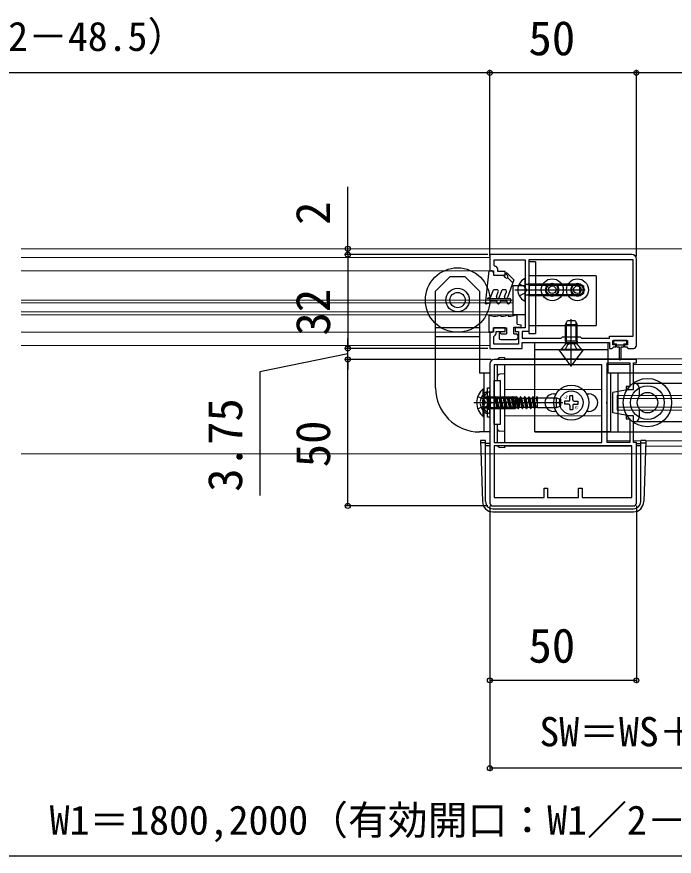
# Model space of a CAD drawing. Units: millimetres, scale not verified. Extents: x -700 to 700, y -1043 to 1038.
# Drawn here: x 31.1 to 255.4, y 49.5 to 335.8 of the extents above; entities that cross this region are included whole.
import ezdxf
from ezdxf.enums import TextEntityAlignment as Align

# ---------------------------------------------------------------- set-up
doc = ezdxf.new("R2010")
doc.units = ezdxf.units.MM
doc.header["$LTSCALE"] = 6
for name, color, linetype in [('0-2_YKK_11', 7, 'Continuous'), ('0-5_YKK_13', 4, 'Continuous'), ('0-7_YKK_D', 6, 'Continuous')]:
    doc.layers.add(name, color=color, linetype=linetype)
doc.layers.add('0-4_YKK_12', color=2, linetype='Continuous', lineweight=18)
doc.styles.add('ＭＳ ゴシック', font='')
doc.styles.get('ＭＳ ゴシック').set_extended_font_data('MS Gothic')

msp = doc.modelspace()

# ---------------------------------------------------------------- linework, layer by layer
at = {"layer": '0-2_YKK_11'}
for p, q in [((242.5, 223.7), (242.5, 253.2)), ((242.5, 218.95), (194, 218.95)), ((192.5, 217.45), (192.5, 169.95)), ((193.5, 168.95), (241.5, 168.95))]:
    msp.add_line(p, q, dxfattribs=at)
for points in [[(241, 254.7), (192.5, 254.7), (192.5, 249.2), (193.7, 249.2), (193.7, 247.7), (197.7, 247.7), (197.7, 248.9), (195.2, 248.9), (195.2, 249.7)], [(194.277, 250.697), (194, 250.996), (194, 252.9), (204.5, 252.9), (204.5, 243.158), (204.62, 242.975), (204.62, 242.425), (204.5, 242.242), (204.5, 229.7), (201.2, 229.7), (201.2, 228.5), (202.3, 228.5), (202.3, 224.2), (193.9, 224.2), (193.9, 226.72), (194.3, 227.21), (194.7, 227.7), (194.7, 228.5), (197.7, 228.5), (197.7, 229.7), (193.7, 229.7), (193.7, 228.2), (192.5, 228.2), (192.5, 222.7), (203.5, 222.7), (203.5, 224.7), (233.3, 224.7), (233.3, 222.7), (234.2, 222.7), (234.496, 222.95), (234.792, 223.2), (235.5, 223.2), (235.5, 223.9), (234.5, 223.9), (234.5, 225.4), (239.5, 225.4), (239.5, 223.9), (238.5, 223.9), (238.5, 223.2), (239.2, 223.2)], [(239.2, 223.2), (239.496, 222.95), (239.792, 222.7), (241.5, 222.7)], [(242.5, 169.95), (242.5, 190.65), (241.5, 190.65), (241.5, 199.7), (239, 199.7), (239, 198.7), (240.3, 198.7), (240.3, 190.65), (232.5, 190.65), (232.5, 203.742), (232.38, 203.925), (232.38, 204.475), (232.5, 204.658), (232.5, 217.75), (240.3, 217.75), (240.3, 209.7), (239, 209.7), (239, 208.7), (241.5, 208.7), (241.5, 217.75), (242.5, 217.75), (242.5, 218.95)]]:
    msp.add_lwpolyline(points, dxfattribs=at)
for points in [[(241.4, 252.9), (205.8, 252.9), (205.8, 228.5), (203.5, 228.5), (203.5, 226.2), (216.8, 226.2), (217.3, 226.7), (223.3, 226.7), (223.8, 226.2), (233.3, 226.2), (233.3, 226.9), (241.4, 226.9)], [(230.7, 217.15), (194, 217.15), (194, 190.65), (230.7, 190.65)], [(241, 189.45), (194, 189.45), (194, 171.85), (211, 171.85), (211, 175.05), (212.2, 175.05), (212.2, 171.85), (222.8, 171.85), (222.8, 175.05), (224, 175.05), (224, 171.85), (241, 171.85)]]:
    msp.add_lwpolyline(points, close=True, dxfattribs=at)
for centre, radius, start, end in [((241, 253.2), 1.5, 0.00001, 89.99999), ((194.2, 249.7), 1, 0.00001, 85.58827), ((241.5, 223.7), 1, 270.00001, 359.99999), ((194, 217.45), 1.5, 90.00001, 179.99999), ((193.5, 169.95), 1, 180.00001, 269.99999), ((241.5, 169.95), 1, 270.00001, 359.99999)]:
    msp.add_arc(centre, radius, start, end, dxfattribs=at)
at = {"layer": '0-4_YKK_12'}
for p, q in [((32.557, 256.7), (387.572, 256.7)), ((32.557, 253.7), (192.5, 253.7)), ((32.557, 249.2), (192.7, 249.2)), ((32.557, 238.2), (200.5, 238.2)), ((32.557, 235.2), (200.5, 235.2)), ((32.557, 228.2), (192.7, 228.2)), ((192.5, 223.7), (32.557, 223.7)), ((197.5, 218.95), (197.5, 219.1)), ((197.5, 219.1), (387.572, 219.1)), ((197.5, 190.65), (197.5, 217.15)), ((241.5, 217.2), (387.572, 217.2)), ((197.5, 208.7), (230.7, 208.7)), ((236, 205.602), (387.572, 205.602)), ((236, 202.602), (387.572, 202.602)), ((197.5, 199.7), (230.7, 199.7)), ((244, 191.2), (241.5, 191.2)), ((387.572, 189.3), (245.658, 189.3)), ((387.572, 191.2), (245.725, 191.2)), ((387.572, 186.7), (32.557, 186.7))]:
    msp.add_line(p, q, dxfattribs=at)
for points in [[(32.557, 239.2), (200.5, 239.2), (200.5, 234.2), (32.557, 234.2)], [(240.3, 191.2), (232.5, 191.2), (232.5, 217.2), (240.3, 217.2)], [(387.572, 201.602), (236, 201.602), (236, 206.602), (387.572, 206.602)], [(240.96, 189.3), (197.5, 189.3), (197.5, 189.45)]]:
    msp.add_lwpolyline(points, dxfattribs=at)
at = {"layer": '0-5_YKK_13'}
for p, q in [((192.2, 249.2), (190.894, 237.9)), ((192.2, 249.2), (193, 249.2)), ((174, 242.2), (179, 247.2)), ((179, 247.2), (184, 247.2)), ((189, 242.2), (184, 247.2)), ((193.7, 248.5), (193.7, 247.7)), ((193.7, 247.7), (197.2, 247.7)), ((197.8, 246.9), (197.2, 247.7)), ((198.554, 247.554), (198.034, 248.073)), ((198.387, 248.427), (200.7, 246.114)), ((200.323, 245.077), (198.554, 246.846)), ((228.8, 247.5), (205.8, 247.5)), ((228.8, 247.5), (228.8, 230.5)), ((200.7, 246.114), (198.485, 240.029)), ((202.534, 244.75), (204.349, 243.845)), ((204.958, 242.7), (204.349, 243.845)), ((204.5, 239.104), (204.5, 246.296)), ((205.9, 244.321), (204.885, 244.561)), ((205.9, 244.7), (205.088, 244.555)), ((205.9, 244.7), (205.9, 240.7)), ((205.9, 244.7), (223.1, 244.7)), ((205.9, 244.321), (223.858, 244.321)), ((223.1, 244.7), (223.1, 240.7)), ((223.1, 244.7), (224.5, 244)), ((224.5, 244), (224.5, 241.4)), ((174, 231.153), (174, 242.2)), ((189, 242.2), (189, 231.153)), ((192.761, 240.121), (193.7, 242.7)), ((194.922, 242.7), (193.7, 242.7)), ((194.788, 240.371), (195.392, 242.029)), ((195.728, 240.029), (196.7, 242.7)), ((197.679, 242.7), (196.7, 242.7)), ((197.545, 240.371), (198.149, 242.029)), ((201, 242.7), (224.988, 242.7)), ((202.534, 240.65), (204.349, 241.555)), ((204.958, 242.7), (204.349, 241.555)), ((205.9, 241.079), (204.885, 240.839)), ((205.9, 240.7), (205.088, 240.845)), ((205.9, 241.079), (223.858, 241.079)), ((205.9, 240.7), (223.1, 240.7)), ((224.5, 241.4), (223.1, 240.7)), ((191.297, 237.9), (190.894, 237.9)), ((191.297, 237.9), (192.342, 238.28)), ((192.761, 240.121), (191.606, 239.7)), ((191.606, 239.7), (199.2, 239.7)), ((192.7, 238.9), (192.342, 238.28)), ((192.7, 238.9), (195.045, 238.9)), ((194.901, 238.65), (195.045, 238.9)), ((196.2, 238.9), (195.767, 238.15)), ((196.2, 238.9), (198.449, 238.9)), ((198.305, 238.65), (198.449, 238.9)), ((199.633, 238.95), (199.171, 238.15)), ((192.2, 234.2), (192.2, 228.2)), ((192.2, 234.2), (192.264, 234.2)), ((196.136, 234.2), (196.2, 234.2)), ((196.2, 233.7), (196.2, 234.2)), ((196.2, 233.7), (196.7, 233.7)), ((198.636, 234.2), (198.7, 234.2)), ((198.7, 234.2), (198.7, 233.7)), ((198.7, 233.7), (199.2, 233.7)), ((201.136, 234.2), (201.8, 234.2)), ((201.8, 231), (201.8, 234.2)), ((218.3, 230.815), (219, 232.215)), ((219, 232.215), (221.6, 232.215)), ((221.6, 232.215), (222.3, 230.815)), ((193.7, 229.7), (198.2, 229.7)), ((193.7, 228.9), (193.7, 229.7)), ((198.2, 229.7), (198.2, 227.7)), ((200.7, 227.7), (200.7, 230)), ((200.7, 230), (202.6, 230)), ((201.8, 231), (203.2, 230.7)), ((203.2, 230), (203.2, 230.7)), ((205.8, 230.5), (228.8, 230.5)), ((218.3, 230.815), (222.3, 230.815)), ((189, 226.7), (174, 226.7)), ((192.2, 228.2), (193, 228.2)), ((195.7, 227.8), (195.7, 226.2)), ((196.3, 227.7), (196.3, 227.8)), ((196.3, 227.7), (198.2, 227.7)), ((200.7, 227.7), (201.5, 227.7)), ((202, 227.2), (202, 226.2)), ((196.2, 225.7), (201.5, 225.7)), ((207.8, 224.7), (232.8, 224.7)), ((216.8, 222.465), (218.23, 223.895)), ((222.175, 224.215), (218.425, 224.215)), ((218.679, 225.215), (218.44, 224.265)), ((221.445, 224.03), (220.3, 224.639)), ((222.35, 222.215), (221.445, 224.03)), ((221.921, 225.215), (222.16, 224.265)), ((222.3, 225.215), (222.16, 224.655)), ((235.75, 223.8), (235.75, 224.3)), ((238.25, 223.8), (235.75, 223.8)), ((235.75, 223.5), (235.75, 223.8)), ((238.25, 224.3), (238.25, 223.8)), ((238.25, 224.3), (239.3, 224.3)), ((238.25, 223.8), (238.25, 223.5)), ((232.8, 222.215), (207.8, 222.215)), ((216.8, 222.215), (216.8, 222.465)), ((216.8, 222.465), (223.8, 222.465)), ((216.8, 222.215), (223.8, 222.215)), ((236.8, 223.1), (236.15, 223.1)), ((236.8, 218.9), (236.8, 223.1)), ((237.85, 223.1), (237.2, 223.1)), ((237.2, 223.1), (237.2, 218.9)), ((197.5, 219.6), (195.93, 219.49)), ((197.5, 219.6), (197.5, 218.95)), ((195, 217.15), (195, 211.7)), ((197.5, 217.15), (197.5, 190.65)), ((192.5, 214.2), (189, 214.2)), ((190.5, 214.2), (190.5, 194.2)), ((192.5, 214.2), (192.5, 194.2)), ((197.5, 214), (195.93, 213.89)), ((281.793, 214.2), (232.8, 214.2)), ((233.8, 194.2), (233.8, 214.2)), ((236.3, 194.2), (236.3, 214.2)), ((387.572, 210.7), (242, 210.7)), ((243.5, 209.2), (243.5, 206.7)), ((188.391, 206.35), (190.407, 205.345)), ((189.734, 206.25), (191.549, 205.345)), ((190.273, 208.95), (190.5, 208.95)), ((190.273, 199.45), (190.273, 208.95)), ((190.5, 199.45), (190.5, 208.95)), ((190.534, 206.25), (192.349, 205.345)), ((191.7, 200.604), (191.7, 207.796)), ((191.7, 206.45), (192.5, 206.45)), ((192.5, 200.604), (192.5, 207.796)), ((214.3, 207.2), (215.104, 207.2)), ((219.8, 205.2), (219.8, 206.5)), ((220.8, 206.5), (219.8, 206.5)), ((220.8, 205.2), (220.8, 206.5)), ((225.496, 207.2), (226.3, 207.2)), ((240, 208.7), (234.5, 207.7)), ((234.5, 200.7), (234.5, 207.7)), ((240, 208.7), (241.5, 208.7)), ((187, 204.2), (201.054, 204.2)), ((188.2, 204.2), (217.361, 204.2)), ((189, 204.2), (202.988, 204.2)), ((190.407, 205.345), (191.016, 204.2)), ((190.407, 203.055), (191.016, 204.2)), ((191.9, 205.821), (190.885, 206.061)), ((191.9, 206.2), (191.088, 206.055)), ((192.158, 204.2), (191.549, 205.345)), ((192.158, 204.2), (191.549, 203.055)), ((191.832, 206.102), (192.607, 205.82)), ((191.9, 206.2), (191.9, 202.2)), ((191.9, 206.2), (199.1, 206.2)), ((191.9, 205.821), (199.858, 205.821)), ((192.958, 204.2), (192.349, 205.345)), ((192.958, 204.2), (192.349, 203.055)), ((192.607, 205.82), (192.607, 202.58)), ((192.607, 205.82), (194.007, 205.82)), ((193.9, 205.821), (192.885, 206.061)), ((193.9, 206.2), (193.088, 206.055)), ((193.9, 206.2), (193.9, 202.2)), ((193.9, 206.2), (201.1, 206.2)), ((193.9, 205.821), (201.858, 205.821)), ((194.007, 205.82), (194.007, 202.58)), ((194.007, 205.7), (194.192, 205.7)), ((194.481, 206.2), (194.192, 205.7)), ((194.192, 205.7), (194.826, 202.7)), ((194.581, 206.2), (194.481, 206.2)), ((194.481, 206.2), (195.114, 202.2)), ((194.581, 206.2), (194.87, 205.7)), ((194.581, 206.2), (195.214, 202.2)), ((194.87, 205.7), (195.503, 202.7)), ((194.871, 205.7), (195.602, 205.7)), ((195.891, 206.2), (195.602, 205.7)), ((195.602, 205.7), (196.236, 202.7)), ((195.991, 206.2), (195.891, 206.2)), ((195.891, 206.2), (196.524, 202.2)), ((195.991, 206.2), (196.28, 205.7)), ((195.991, 206.2), (196.624, 202.2)), ((196.28, 205.7), (196.913, 202.7)), ((196.281, 205.7), (197.012, 205.7)), ((197.301, 206.2), (197.012, 205.7)), ((197.012, 205.7), (197.646, 202.7)), ((197.401, 206.2), (197.301, 206.2)), ((197.301, 206.2), (197.934, 202.2)), ((197.401, 206.2), (197.69, 205.7)), ((197.401, 206.2), (198.034, 202.2)), ((197.69, 205.7), (198.323, 202.7)), ((197.691, 205.7), (198.422, 205.7)), ((198.711, 206.2), (198.422, 205.7)), ((198.422, 205.7), (199.056, 202.7)), ((198.811, 206.2), (198.711, 206.2)), ((198.711, 206.2), (199.344, 202.2)), ((198.811, 206.2), (199.1, 205.7)), ((198.811, 206.2), (199.444, 202.2)), ((199.1, 206.2), (199.1, 202.2)), ((199.1, 206.2), (200.5, 205.5)), ((199.1, 205.7), (199.733, 202.7)), ((199.101, 205.7), (199.832, 205.7)), ((200.121, 206.2), (199.832, 205.7)), ((199.832, 205.7), (200.466, 202.7)), ((200.221, 206.2), (200.121, 206.2)), ((200.121, 206.2), (200.754, 202.2)), ((200.221, 206.2), (200.51, 205.7)), ((200.221, 206.2), (200.854, 202.2)), ((200.5, 205.5), (200.5, 202.9)), ((200.51, 205.7), (201.143, 202.7)), ((200.511, 205.7), (201.242, 205.7)), ((201.1, 206.2), (201.1, 202.2)), ((201.1, 206.2), (202.5, 205.5)), ((201.531, 206.2), (201.242, 205.7)), ((201.242, 205.7), (201.876, 202.7)), ((201.631, 206.2), (201.531, 206.2)), ((201.531, 206.2), (202.164, 202.2)), ((201.631, 206.2), (201.92, 205.7)), ((201.631, 206.2), (202.264, 202.2)), ((201.92, 205.7), (202.553, 202.7)), ((201.921, 205.7), (202.652, 205.7)), ((202.5, 205.5), (202.5, 202.9)), ((202.941, 206.2), (202.652, 205.7)), ((202.652, 205.7), (203.286, 202.7)), ((203.041, 206.2), (202.941, 206.2)), ((202.941, 206.2), (203.574, 202.2)), ((203.041, 206.2), (203.33, 205.7)), ((203.041, 206.2), (203.674, 202.2)), ((203.33, 205.7), (203.963, 202.7)), ((203.331, 205.7), (204.062, 205.7)), ((204.351, 206.2), (204.062, 205.7)), ((204.062, 205.7), (204.696, 202.7)), ((204.451, 206.2), (204.351, 206.2)), ((204.351, 206.2), (204.984, 202.2)), ((204.451, 206.2), (204.74, 205.7)), ((204.451, 206.2), (205.084, 202.2)), ((204.74, 205.7), (205.373, 202.7)), ((204.741, 205.7), (205.472, 205.7)), ((205.761, 206.2), (205.472, 205.7)), ((205.472, 205.7), (206.106, 202.7)), ((205.861, 206.2), (205.761, 206.2)), ((205.761, 206.2), (206.394, 202.2)), ((205.861, 206.2), (206.15, 205.7)), ((205.861, 206.2), (206.494, 202.2)), ((206.15, 205.7), (206.783, 202.7)), ((206.151, 205.7), (206.882, 205.7)), ((207.171, 206.2), (206.882, 205.7)), ((206.882, 205.7), (207.516, 202.7)), ((207.271, 206.2), (207.171, 206.2)), ((207.171, 206.2), (207.804, 202.2)), ((207.271, 206.2), (207.56, 205.7)), ((207.271, 206.2), (207.904, 202.2)), ((207.56, 205.7), (208.193, 202.7)), ((207.561, 205.7), (208.292, 205.7)), ((208.581, 206.2), (208.292, 205.7)), ((208.292, 205.7), (208.7, 203.769)), ((208.681, 206.2), (208.581, 206.2)), ((208.581, 206.2), (208.7, 205.448)), ((208.681, 206.2), (208.7, 206.167)), ((208.681, 206.2), (208.7, 206.08)), ((208.7, 206.167), (208.7, 202.584)), ((208.7, 205.816), (215.2, 205.816)), ((216.7, 203.13), (216.7, 205.27)), ((219.3, 203.7), (218, 203.7)), ((221.3, 204.7), (222.6, 204.7)), ((188.391, 202.05), (190.407, 203.055)), ((189.734, 202.15), (191.549, 203.055)), ((190.534, 202.15), (192.349, 203.055)), ((191.9, 202.579), (190.885, 202.339)), ((191.9, 202.2), (191.088, 202.345)), ((191.7, 201.95), (192.5, 201.95)), ((191.832, 202.298), (192.607, 202.58)), ((191.9, 202.579), (199.858, 202.579)), ((191.9, 202.2), (199.1, 202.2)), ((192.607, 202.58), (194.007, 202.58)), ((193.9, 202.579), (192.885, 202.339)), ((193.9, 202.2), (193.088, 202.345)), ((193.9, 202.579), (201.858, 202.579)), ((193.9, 202.2), (201.1, 202.2)), ((194.007, 202.7), (194.826, 202.7)), ((195.114, 202.2), (194.826, 202.7)), ((195.114, 202.2), (195.214, 202.2)), ((195.214, 202.2), (195.503, 202.7)), ((195.504, 202.7), (196.236, 202.7)), ((196.524, 202.2), (196.236, 202.7)), ((196.524, 202.2), (196.624, 202.2)), ((196.624, 202.2), (196.913, 202.7)), ((196.914, 202.7), (197.646, 202.7)), ((197.934, 202.2), (197.646, 202.7)), ((197.934, 202.2), (198.034, 202.2)), ((198.034, 202.2), (198.323, 202.7)), ((198.324, 202.7), (199.056, 202.7)), ((199.344, 202.2), (199.056, 202.7)), ((200.5, 202.9), (199.1, 202.2)), ((199.344, 202.2), (199.444, 202.2)), ((199.444, 202.2), (199.733, 202.7)), ((199.734, 202.7), (200.466, 202.7)), ((200.754, 202.2), (200.466, 202.7)), ((200.754, 202.2), (200.854, 202.2)), ((200.854, 202.2), (201.143, 202.7)), ((202.5, 202.9), (201.1, 202.2)), ((201.144, 202.7), (201.876, 202.7)), ((202.164, 202.2), (201.876, 202.7)), ((202.164, 202.2), (202.264, 202.2)), ((202.264, 202.2), (202.553, 202.7)), ((202.554, 202.7), (203.286, 202.7)), ((203.574, 202.2), (203.286, 202.7)), ((203.574, 202.2), (203.674, 202.2)), ((203.674, 202.2), (203.963, 202.7)), ((203.964, 202.7), (204.696, 202.7)), ((204.984, 202.2), (204.696, 202.7)), ((204.984, 202.2), (205.084, 202.2)), ((205.084, 202.2), (205.373, 202.7)), ((205.374, 202.7), (206.106, 202.7)), ((206.394, 202.2), (206.106, 202.7)), ((206.394, 202.2), (206.494, 202.2)), ((206.494, 202.2), (206.783, 202.7)), ((206.784, 202.7), (207.516, 202.7)), ((207.804, 202.2), (207.516, 202.7)), ((207.804, 202.2), (207.904, 202.2)), ((207.904, 202.2), (208.193, 202.7)), ((208.194, 202.7), (208.7, 202.7)), ((208.7, 202.584), (215.2, 202.584)), ((215.104, 201.2), (214.3, 201.2)), ((215.2, 202.584), (216.7, 203.13)), ((220.8, 203.2), (220.8, 201.9)), ((226.3, 201.2), (225.496, 201.2)), ((240, 199.7), (234.5, 200.7)), ((243.5, 201.7), (243.5, 199.2)), ((190.273, 199.45), (190.5, 199.45)), ((387.572, 197.7), (242, 197.7)), ((195, 196.7), (195, 190.65)), ((192.5, 194.2), (189, 194.2)), ((197.5, 194.4), (195.93, 194.51)), ((233.799, 194.2), (207.799, 194.2)), ((207.8, 194.2), (281.8, 194.2)), ((191, 191.3), (189.272, 191.3)), ((189.272, 191.3), (190, 170.445)), ((191, 190.45), (189.308, 190.45)), ((191, 170.445), (191, 191.3)), ((191, 190.349), (192.5, 190.349)), ((192.5, 189.45), (191, 189.45)), ((197.5, 189.45), (197.5, 188.8)), ((242.5, 190.299), (244, 190.299)), ((244, 189.45), (242.5, 189.45)), ((245.728, 191.3), (244, 191.3)), ((244, 170.445), (244, 191.3)), ((244, 190.45), (245.692, 190.45)), ((245.728, 191.3), (245, 170.445)), ((197.5, 188.8), (195.93, 188.91)), ((193.5, 167.945), (241.5, 167.945)), ((193.5, 166.945), (241.5, 166.945))]:
    msp.add_line(p, q, dxfattribs=at)
for points in [[(208.1, 252.2), (205.8, 252.2), (205.8, 227.8), (208.1, 227.8)], [(208.1, 252.2), (208.1, 247.5), (208.1, 230.5), (208.1, 227.8)], [(220.3, 220.715), (220.3, 226.7), (220.3, 232.703)], [(174, 209.2), (174, 223.482), (174, 231.153)], [(189, 229.7), (187.045, 229.7), (175.955, 229.7), (174, 229.7)], [(189, 231.153), (189, 223.482), (189, 214.2)], [(218.3, 225.215), (218.3, 226.7), (218.3, 230.815)], [(218.679, 225.215), (218.679, 226.7), (218.679, 231.573)], [(221.921, 225.215), (221.921, 226.7), (221.921, 231.573)], [(222.3, 225.215), (222.3, 226.7), (222.3, 230.815)], [(207.8, 194.2), (207.8, 218.95), (207.8, 224.7)], [(218.25, 222.215), (219.155, 224.03), (220.3, 224.639)], [(222.3, 225.215), (218.3, 225.215), (218.44, 224.655)], [(223.8, 222.215), (223.8, 222.465), (222.37, 223.895)], [(232.8, 224.7), (232.8, 218.95), (232.8, 214.2)], [(239.3, 224.3), (239.3, 225.4), (234.7, 225.4), (234.7, 224.3), (235.75, 224.3)], [(220.3, 216.665), (218.597, 218.95), (216.164, 222.215)], [(220.3, 216.665), (222.003, 218.95), (224.436, 222.215)], [(220.3, 216.665), (220.3, 218.95), (220.3, 222.2)], [(241.5, 208.7), (241.5, 210.7), (242, 210.7)], [(215.2, 202.584), (215.2, 205.816), (216.7, 205.27)], [(219.3, 204.7), (218, 204.7), (218, 203.7)], [(221.3, 203.7), (222.6, 203.7), (222.6, 204.7)], [(219.8, 203.2), (219.8, 201.9), (220.8, 201.9)], [(242, 197.7), (241.5, 197.7), (241.5, 199.7), (240, 199.7)]]:
    msp.add_lwpolyline(points, dxfattribs=at)
for points in [[(200.5, 244.2), (204.5, 244.2), (204.5, 234.2), (200.5, 234.2)], [(191.7, 209.2), (192.5, 209.2), (192.5, 199.2), (191.7, 199.2)], [(194, 211.7), (196, 211.7), (196, 196.7), (194, 196.7)]]:
    msp.add_lwpolyline(points, close=True, dxfattribs=at)
for centre, radius in [((181.5, 239.2), 11), ((213.8, 242.7), 3.75), ((222.4, 242.7), 3.75), ((213.8, 242.7), 2.25), ((213.8, 242.7), 2), ((213.8, 242.7), 1.3), ((222.4, 242.7), 2.25), ((222.4, 242.7), 2), ((222.4, 242.7), 1.3), ((181.5, 239.2), 4), ((181.5, 239.2), 2.6), ((246.298, 204.2), 8.25), ((220.3, 204.2), 6), ((246.298, 204.2), 5.75), ((220.3, 204.2), 4), ((246.298, 204.2), 3.5)]:
    msp.add_circle(centre, radius, dxfattribs=at)
for centre, radius, start, end in [((193, 248.5), 0.7, 0, 90), ((198.2, 247.2), 0.5, 216.8699, 45), ((198.211, 248.25), 0.25, 45, 225), ((206.2, 242.7), 4.2, 117.28096, 242.71904), ((204.346, 246.296), 0.154, 0, 117.28096), ((205, 245.048), 0.5, 180, 280.09096), ((194.922, 242.2), 0.5, 340, 90), ((197.679, 242.2), 0.5, 340, 90), ((205, 240.352), 0.5, 79.90904, 180), ((195.258, 240.2), 0.5, 160, 340), ((195.334, 238.4), 0.5, 150, 330), ((198.015, 240.2), 0.5, 160, 340), ((198.738, 238.4), 0.5, 150, 330), ((199.2, 239.2), 0.5, 330, 90), ((204.346, 239.104), 0.154, 242.71904, 0), ((194.2, 237.7), 4, 241.04498, 298.95502), ((196.7, 237.7), 4, 270, 298.95502), ((199.2, 237.7), 4, 270, 298.95502), ((202.9, 230), 0.3, 180, 0), ((193, 228.9), 0.7, 270, 0), ((196, 227.8), 0.3, 0, 180), ((201.5, 227.2), 0.5, 0, 90), ((196.2, 226.2), 0.5, 180, 270), ((201.5, 226.2), 0.5, 270, 0), ((217.664, 224.461), 0.8, 315, 14.03624), ((222.936, 224.461), 0.8, 165.96376, 225), ((236.15, 223.5), 0.4, 180, 270), ((237.85, 223.5), 0.4, 270, 0), ((196, 218.493), 1, 94, 152.78491), ((237, 218.9), 0.2, 180, 0), ((196, 212.893), 1, 94, 180), ((189, 209.2), 15, 180, 270), ((242, 209.2), 1.5, 0, 90), ((194.1, 204.2), 6.1, 128.85935, 231.14065), ((193.4, 204.2), 4.2, 117.28096, 174.19227), ((194.2, 204.2), 4.2, 117.28096, 242.71904), ((191, 206.548), 0.5, 180, 280.09096), ((191.546, 207.796), 0.154, 0, 117.28096), ((191.9, 206.29), 0.2, 180, 250), ((192.346, 207.796), 0.154, 0, 117.28096), ((193, 206.548), 0.5, 180, 280.09096), ((214.3, 204.2), 3, 90, 270.00003), ((226.3, 204.2), 3, 270.00003, 90.00006), ((193.4, 204.2), 4.2, 185.80773, 242.71904), ((219.3, 205.2), 0.5, 270, 0), ((219.3, 203.2), 0.5, 0, 90), ((221.3, 205.2), 0.5, 180, 270), ((221.3, 203.2), 0.5, 90, 180), ((191, 201.852), 0.5, 79.90904, 180), ((191.546, 200.604), 0.154, 242.71904, 0), ((191.9, 202.11), 0.2, 110, 180), ((192.346, 200.604), 0.154, 242.71904, 0), ((193, 201.852), 0.5, 79.90904, 180), ((242, 199.2), 1.5, 270, 0), ((196, 195.507), 1, 180, 266), ((196, 189.907), 1, 207.21511, 266), ((193.5, 170.445), 3.5, 180, 270), ((193.5, 170.445), 2.5, 180, 270), ((241.5, 170.445), 2.5, 270, 0), ((241.5, 170.445), 3.5, 270, 0)]:
    msp.add_arc(centre, radius, start, end, dxfattribs=at)
at = {"layer": '0-7_YKK_D'}
for p, q in [((192.5, 316.7), (-125, 316.7)), ((192.5, 254.2), (192.5, 317.7)), ((192.5, 254.2), (192.5, 317.7)), ((242.5, 316.7), (192.5, 316.7)), ((242.5, 254.2), (242.5, 317.7)), ((242.5, 254.2), (242.5, 317.7)), ((560, 316.7), (242.5, 316.7)), ((144, 256.7), (144, 277.773)), ((144, 254.7), (144, 256.7)), ((191.8, 254.7), (143, 254.7)), ((191.8, 254.7), (143, 254.7)), ((144, 254.7), (144, 251.3)), ((144, 254.7), (144, 222.7)), ((144, 222.7), (144, 226.1)), ((191.8, 222.7), (143, 222.7)), ((191.8, 222.7), (143, 222.7)), ((144, 218.95), (144, 222.7)), ((144, 218.95), (144, 222.7)), ((193, 218.95), (143, 218.95)), ((193, 218.95), (143, 218.95)), ((144, 168.95), (144, 218.95)), ((144, 218.95), (144, 215.55)), ((191.8, 168.95), (143, 168.95)), ((192.5, 168.95), (192.5, 78.45)), ((192.5, 168.95), (192.5, 108.45)), ((242.5, 168.95), (242.5, 108.45)), ((242.5, 109.45), (192.5, 109.45)), ((543, 79.45), (192.5, 79.45)), ((546, 49.45), (-111, 49.45))]:
    msp.add_line(p, q, dxfattribs=at)
msp.add_lwpolyline([(144, 220.825), (114, 214.74), (114, 172.467)], dxfattribs=at)
for centre in [(192.5, 316.7), (192.5, 316.7), (242.5, 316.7), (242.5, 316.7), (144, 256.7), (144, 254.7), (144, 254.7), (144, 222.7), (144, 222.7), (144, 218.95), (144, 218.95), (144, 168.95), (192.5, 109.45), (242.5, 109.45), (192.5, 79.45)]:
    msp.add_circle(centre, 0.85, dxfattribs=at)

# ---------------------------------------------------------------- texts
at = {"layer": '0-5_YKK_13', "style": 'ＭＳ ゴシック'}
for s, p in [('Ｓ', (217.426, 206.007)), ('Ｇ', (220.944, 202.496))]:
    msp.add_text(s, height=1.1, rotation=315, dxfattribs=at).set_placement(p, align=Align.BOTTOM_LEFT)
at = {"layer": '0-7_YKK_D', "style": 'ＭＳ ゴシック'}
for s, height, p in [('WF（規格品＝W1／2－48.5）', 9.971, (-80.614, 321.209)), ('50', 11.73, (205.682, 319.2)), ('50', 11.73, (205.682, 111.95)), ('SW＝WS＋33（規格品＝W1／2＋31.5）', 9.971, (209.418, 83.959)), ('W1＝1800,2000（有効開口：W1／2－117.5）', 9.971, (42.284, 53.805))]:
    msp.add_text(s, height=height, dxfattribs=at).set_placement(p, align=Align.BOTTOM_LEFT)
for s, p in [('2', (141.5, 264.818)), ('32', (141.5, 227.064)), ('3.75', (111.5, 173.785)), ('50', (141.5, 182.132))]:
    msp.add_text(s, height=11.73, rotation=90, dxfattribs=at).set_placement(p, align=Align.BOTTOM_LEFT)

doc.saveas('drawing.dxf')
